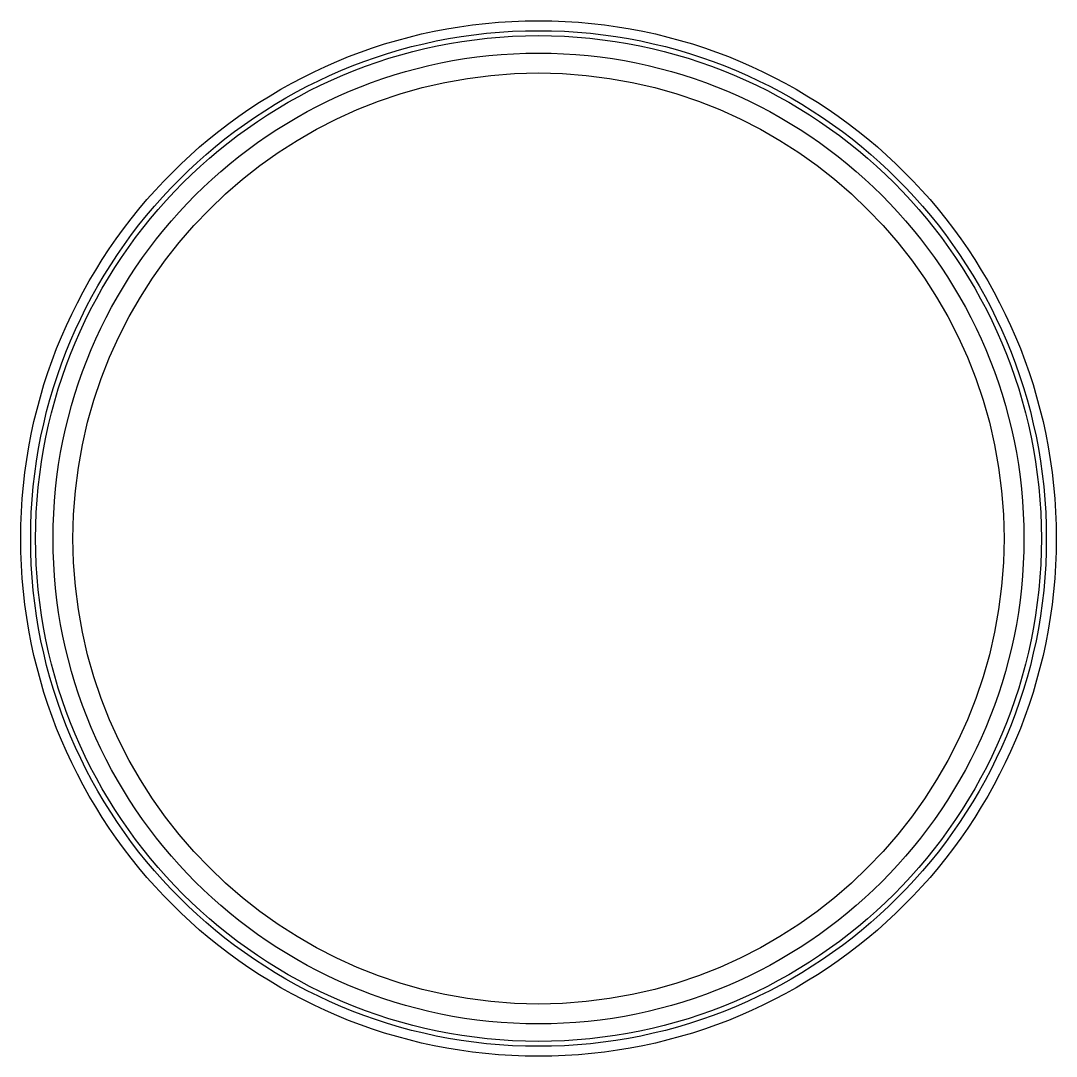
# Model space of a CAD drawing. Header units: millimetres. Extents: x -52 to 52, y -52 to 52.
import ezdxf

# ---------------------------------------------------------------- set-up
doc = ezdxf.new("R2010")
doc.units = ezdxf.units.MM
doc.layers.get('0').update_dxf_attribs({"linetype": 'CONTINUOUS'})

msp = doc.modelspace()

# ---------------------------------------------------------------- linework, layer by layer
for radius in [52, 51, 50.5, 48.75, 46.75]:
    msp.add_circle((0, 0), radius)

doc.saveas('drawing.dxf')
